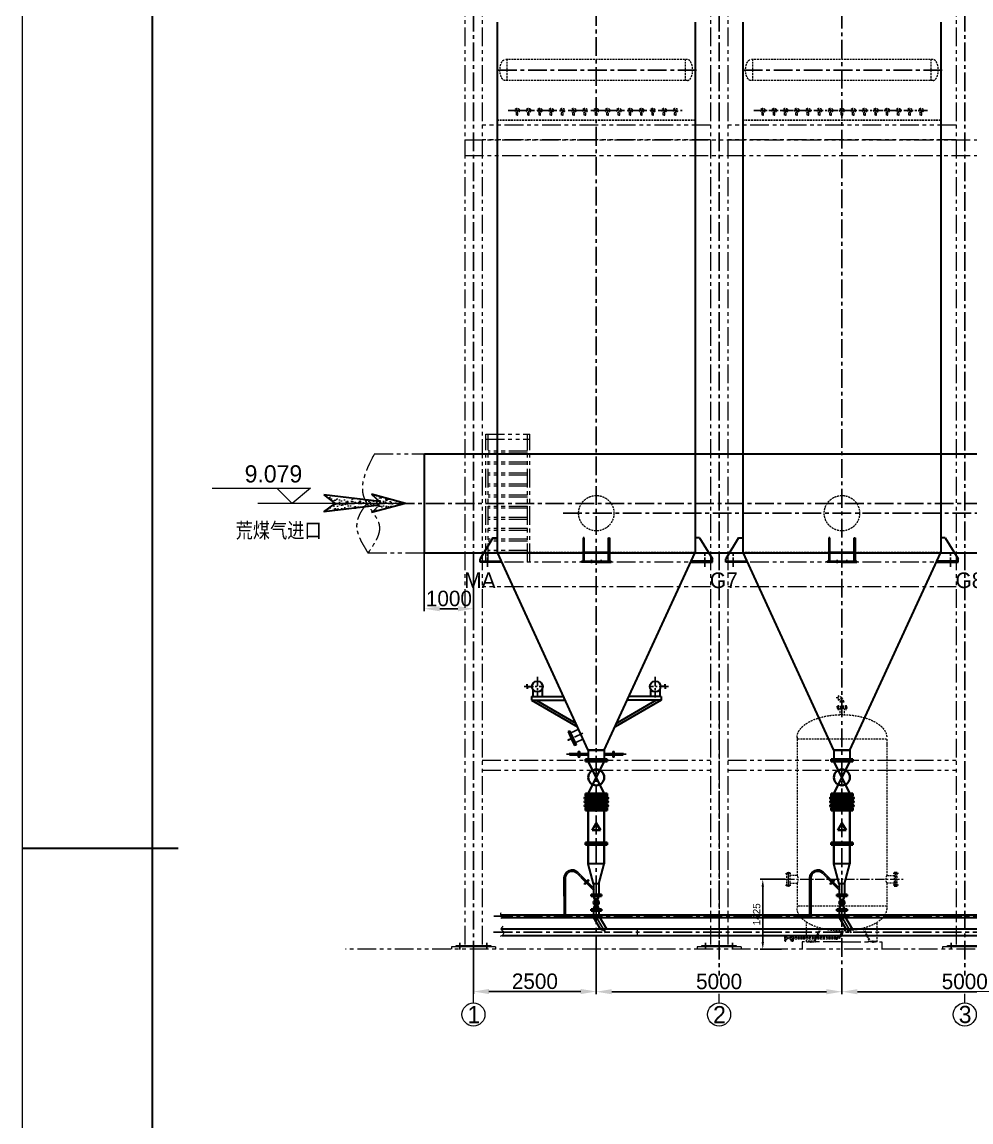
# Model space of a CAD drawing. Header units: millimetres. Extents: x 48549 to 244689, y 99496 to 172785.
# Drawn here: x 120160 to 139476, y 135752 to 158147 of the extents above; entities that cross this region are included whole.
import ezdxf
from ezdxf.enums import TextEntityAlignment as Align

# ---------------------------------------------------------------- set-up
doc = ezdxf.new("R2010")
doc.units = ezdxf.units.MM
doc.header["$LTSCALE"] = 3
for name, pattern in [('CENTERX2', [101.6, 63.5, -12.7, 12.7, -12.7]), ('DASHED', [19.05, 12.7, -6.35]), ('PHANTOMX2', [127, 63.5, -12.7, 12.7, -12.7, 12.7, -12.7])]:
    doc.linetypes.add(name, pattern=pattern)
for name, color, linetype, lineweight in [('CON', 7, 'Continuous', 40), ('Layer3', 6, 'Continuous', 18), ('Layer4', 4, 'DASHED', 5), ('中心线', 1, 'CENTERX2', 18), ('双点划线', 3, 'PHANTOMX2', 20), ('图层1', 7, 'Continuous', 30), ('图层3', 6, 'Continuous', 9), ('图框_内框线', 5, 'Continuous', 30), ('图框_外框线', 7, 'Continuous', 9)]:
    doc.layers.add(name, color=color, linetype=linetype, lineweight=lineweight)
doc.layers.add('Layer1', color=1, linetype='CENTERX2')
doc.styles.add('TH_GBDIM', font='romans.shx', dxfattribs={"width": 0.8, "bigfont": 'gbcbig.shx'})
doc.styles.add('仿宋体', font='ttxt1.shx', dxfattribs={"bigfont": 'hzfs.shx'})
doc.dimstyles.new('ISO-25', dxfattribs={"dimtxt": 150, "dimasz": 150, "dimexe": 50, "dimexo": 0, "dimgap": 50, "dimtad": 1, "dimdec": 1, "dimdsep": 46, "dimtxsty": '仿宋体', "dimcen": 2.5, "dimazin": 0, "dimtfac": 1, "dimtdec": 1, "dimtmove": 0, "dimatfit": 3, "dimfxl": 1, "dimarcsym": 0})
doc.dimstyles.new('TH_GBDIM', dxfattribs={"dimtxt": 3.5, "dimasz": 2.5, "dimexe": 2, "dimexo": 0, "dimgap": 1.5, "dimtad": 1, "dimdec": 1, "dimzin": 0, "dimdsep": 46, "dimtxsty": 'TH_GBDIM', "dimcen": 2.5, "dimclrd": 130, "dimclre": 130, "dimclrt": 3, "dimadec": 0, "dimazin": 0, "dimtfac": 0.714286, "dimtdec": 1, "dimtmove": 0, "dimatfit": 3, "dimfxl": 1, "dimtzin": 0, "dimlwd": -1, "dimlwe": -1, "dimarcsym": 0})

# ---------------------------------------------------------------- blocks, each defined once
blk = doc.blocks.new('*D43')
at = {"layer": 'Defpoints', "color": 0, "ltscale": 3}
for p in [(131849, 138736), (136849, 138736), (136849, 138405)]:
    blk.add_point(p, dxfattribs=at)
at = {"layer": '图层3', "color": 0, "lineweight": -2, "ltscale": 3}
for p, q in [((131849, 138736), (131849, 138355)), ((136849, 138736), (136849, 138355)), ((132164, 138405), (136534, 138405))]:
    blk.add_line(p, q, dxfattribs=at)
at = {"layer": '图层3', "color": 0, "ltscale": 3}
for points in [[(132164, 138457), (132164, 138352), (131849, 138405)], [(136534, 138457), (136534, 138352), (136849, 138405)]]:
    blk.add_solid(points, dxfattribs=at)
at = {"layer": '图层3', "color": 0, "ltscale": 3, "insert": (134349, 138612), "char_height": 315, "attachment_point": 5, "style": '仿宋体'}
blk.add_mtext('5000', dxfattribs=at)
blk = doc.blocks.new('*D44')
at = {"layer": 'Defpoints', "color": 0, "ltscale": 3}
for p in [(136849, 138736), (141849, 138736), (141849, 138405)]:
    blk.add_point(p, dxfattribs=at)
at = {"layer": '图层3', "color": 0, "lineweight": -2, "ltscale": 3}
for p, q in [((136849, 138736), (136849, 138355)), ((141849, 138736), (141849, 138355)), ((137164, 138405), (141534, 138405))]:
    blk.add_line(p, q, dxfattribs=at)
at = {"layer": '图层3', "color": 0, "ltscale": 3}
for points in [[(137164, 138457), (137164, 138352), (136849, 138405)], [(141534, 138457), (141534, 138352), (141849, 138405)]]:
    blk.add_solid(points, dxfattribs=at)
at = {"layer": '图层3', "color": 0, "ltscale": 3, "insert": (139349, 138612), "char_height": 315, "attachment_point": 5, "style": '仿宋体'}
blk.add_mtext('5000', dxfattribs=at)
blk = doc.blocks.new('*D57')
at = {"layer": 'Defpoints', "color": 0, "ltscale": 3}
for p in [(128349, 147337), (129349, 147337), (129349, 146202)]:
    blk.add_point(p, dxfattribs=at)
at = {"layer": '图层3', "color": 0, "lineweight": -2, "ltscale": 3}
for p, q in [((128349, 147337), (128349, 146152)), ((129349, 147337), (129349, 146152)), ((128664, 146202), (129034, 146202))]:
    blk.add_line(p, q, dxfattribs=at)
at = {"layer": '图层3', "color": 0, "ltscale": 3}
for points in [[(128664, 146254), (128664, 146149), (128349, 146202)], [(129034, 146254), (129034, 146149), (129349, 146202)]]:
    blk.add_solid(points, dxfattribs=at)
at = {"layer": '图层3', "color": 0, "ltscale": 3, "insert": (128849, 146409), "char_height": 315, "attachment_point": 5, "style": '仿宋体'}
blk.add_mtext('1000', dxfattribs=at)
blk = doc.blocks.new('*D84')
at = {"layer": 'Defpoints', "color": 0, "ltscale": 3}
for p in [(129349, 139318), (131849, 139268), (129349, 138409)]:
    blk.add_point(p, dxfattribs=at)
at = {"layer": '图层3', "color": 0, "lineweight": -2, "ltscale": 3}
for p, q in [((129349, 139318), (129349, 138359)), ((131849, 139268), (131849, 138359)), ((131534, 138409), (129664, 138409))]:
    blk.add_line(p, q, dxfattribs=at)
at = {"layer": '图层3', "color": 0, "ltscale": 3}
for points in [[(129664, 138461), (129664, 138356), (129349, 138409)], [(131534, 138461), (131534, 138356), (131849, 138409)]]:
    blk.add_solid(points, dxfattribs=at)
at = {"layer": '图层3', "color": 0, "ltscale": 3, "insert": (130599, 138616), "char_height": 315, "attachment_point": 5, "style": '仿宋体'}
blk.add_mtext('2500', dxfattribs=at)
blk = doc.blocks.new('*D89')
at = {"layer": 'Defpoints', "color": 0, "ltscale": 3}
for p in [(135696, 140693), (135238, 139268), (135618, 139268)]:
    blk.add_point(p, dxfattribs=at)
at = {"layer": '图层3', "color": 0, "lineweight": -2, "ltscale": 3}
for p, q in [((135696, 140693), (135188, 140693)), ((135238, 140543), (135238, 139418)), ((135618, 139268), (135188, 139268))]:
    blk.add_line(p, q, dxfattribs=at)
at = {"layer": '图层3', "color": 0, "ltscale": 3}
for points in [[(135213, 140543), (135263, 140543), (135238, 140693)], [(135213, 139418), (135263, 139418), (135238, 139268)]]:
    blk.add_solid(points, dxfattribs=at)
at = {"layer": '图层3', "color": 0, "ltscale": 3, "insert": (135113, 139981), "char_height": 150, "attachment_point": 5, "rotation": 90, "style": '仿宋体'}
blk.add_mtext('1425', dxfattribs=at)
blk = doc.blocks.new('*D236')
at = {"layer": 'Defpoints', "color": 0, "ltscale": 3}
for p in [(132532, 139685), (132532, 139552), (132684, 139552)]:
    blk.add_point(p, dxfattribs=at)
at = {"layer": '图层3', "color": 130, "ltscale": 3}
for p, q in [((132532, 139685), (132686, 139685)), ((132532, 139552), (132686, 139552)), ((132684, 139682), (132684, 139554))]:
    blk.add_line(p, q, dxfattribs=at)
for points in [[(132684, 139682), (132685, 139682), (132684, 139685)], [(132684, 139554), (132685, 139554), (132684, 139552)]]:
    blk.add_solid(points, dxfattribs=at)
at = {"layer": '图层3', "color": 3, "ltscale": 3, "insert": (132681, 139618), "char_height": 3.5, "attachment_point": 5, "rotation": 90, "style": 'TH_GBDIM'}
blk.add_mtext('133.0', dxfattribs=at)

msp = doc.modelspace()

# ---------------------------------------------------------------- hatches: boundary and pattern name
at = {"layer": '图层3', "ltscale": 3}
h = msp.add_hatch(dxfattribs=at)
h.set_pattern_fill('AR-CONC', color=256, style=0)
h.set_pattern_definition([(130, (252873.5, -8114.12), (-182.18467, -15.93909), [19.05, -209.55]), (185, (252873.5, -8114.12), (35.24283, 191.05664), [15.24, -167.64]), (79.549, (252858.32, -8115.45), (-146.9425, 175.11669), [16.19, -178.09]), (133.8158, (252873.5, -8063.32), (-271.07904, -42.04233), [28.575, -314.325]), (83.3644, (252850.9, -8066.83), (-237.40423, 247.42556), [24.285, -267.135]), (188.816, (252873.5, -8063.32), (-237.4046, 247.4251), [22.86, -251.46]), (159, (252848.1, -8076.02), (-151.61488, -102.26552), [19.05, -209.55]), (214, (252848.1, -8076.02), (-61.80203, 184.18797), [15.24, -167.64]), (108.5486, (252835.46, -8084.55), (-213.41649, 81.92286), [16.19, -178.09]), (142.5, (252873.5, -8114.123), (-3.088603, 84.555039), [0, -165.608, 0, -170.18, 0, -168.275]), (172.5, (252873.5, -8114.12), (-66.819663, 100.180575), [0, -97.028, 0, -161.798, 0, -64.135]), (212.5, (252930.14, -8114.123), (-135.590595, -5.728744), [0, -63.5, 0, -198.12, 0, -262.89]), (222.5, (252955.54, -8114.12), (-148.12918, 25.42649), [0, -82.55, 0, -131.572, 0, -186.69])])
h.paths.add_polyline_path([(127965.242, 148347.139), (127276.71, 148531.631), (127439.877, 148386.665), (126306.18, 148521.004), (126534.725, 148347.139), (126306.18, 148173.274), (127439.877, 148307.612), (127276.71, 148162.647)])

# ---------------------------------------------------------------- linework, layer by layer
for p, q in [((131274.575, 143700.342), (131292.719, 143708.757)), ((131274.575, 143700.342), (131340.846, 143557.463)), ((131338.322, 143562.906), (131276.634, 143534.294)), ((131343.371, 143552.02), (131281.684, 143523.408)), ((131292.719, 143708.757), (131312.677, 143718.014)), ((131292.719, 143708.757), (131358.99, 143565.878)), ((131292.719, 143708.757), (131358.99, 143565.878)), ((131312.677, 143718.014), (131378.947, 143575.135)), ((131490.541, 143747.6), (131332.873, 143674.47)), ((131407.117, 143414.584), (131340.846, 143557.463)), ((131425.261, 143422.999), (131358.99, 143565.878)), ((131425.261, 143422.999), (131358.99, 143565.878)), ((131445.218, 143432.256), (131378.947, 143575.135)), ((131407.117, 143414.584), (131425.261, 143422.999)), ((131581.958, 143548.591), (131425.022, 143475.8)), ((131425.261, 143422.999), (131445.218, 143432.256)), ((131298.276, 143254.181), (131483.327, 143254.181)), ((131305.039, 143222.181), (131483.327, 143222.181)), ((131495.327, 143295.681), (131483.327, 143295.681)), ((131483.327, 143295.681), (131483.327, 143238.181)), ((131483.327, 143180.681), (131483.327, 143238.181)), ((131495.327, 143180.681), (131483.327, 143180.681)), ((131495.327, 143238.181), (131495.327, 143295.681)), ((131497.327, 143270.681), (131495.327, 143270.681)), ((131495.327, 143238.181), (131495.327, 143180.681)), ((131497.327, 143205.681), (131495.327, 143205.681)), ((131499.327, 143270.681), (131497.327, 143270.681)), ((131497.327, 143270.681), (131497.327, 143205.681)), ((131497.327, 143205.681), (131499.327, 143205.681)), ((131499.327, 143238.181), (131499.327, 143270.681)), ((131499.327, 143270.681), (131501.327, 143270.681)), ((131499.327, 143238.181), (131499.327, 143205.681)), ((131499.327, 143205.681), (131501.327, 143205.681)), ((131501.327, 143295.681), (131513.327, 143295.681)), ((131501.327, 143238.181), (131501.327, 143295.681)), ((131501.327, 143238.181), (131501.327, 143180.681)), ((131501.327, 143180.681), (131513.327, 143180.681)), ((131513.327, 143295.681), (131513.327, 143238.181)), ((131686.863, 143254.181), (131513.327, 143254.181)), ((131513.327, 143180.681), (131513.327, 143238.181)), ((131686.863, 143222.181), (131513.327, 143222.181)), ((132011.863, 143254.181), (132185.382, 143254.181)), ((132011.863, 143222.181), (132185.382, 143222.181)), ((132197.382, 143295.81), (132185.382, 143295.81)), ((132185.382, 143295.81), (132185.382, 143238.31)), ((132185.382, 143180.81), (132185.382, 143238.31)), ((132197.382, 143180.81), (132185.382, 143180.81)), ((132197.382, 143238.31), (132197.382, 143295.81)), ((132199.382, 143270.81), (132197.382, 143270.81)), ((132197.382, 143238.31), (132197.382, 143180.81)), ((132199.382, 143205.81), (132197.382, 143205.81)), ((132199.382, 143238.31), (132199.382, 143270.81)), ((132199.382, 143270.81), (132201.382, 143270.81)), ((132199.382, 143238.31), (132199.382, 143205.81)), ((132201.382, 143205.81), (132199.382, 143205.81)), ((132201.382, 143270.81), (132201.382, 143205.81)), ((132201.382, 143270.81), (132203.382, 143270.81)), ((132201.382, 143205.81), (132203.382, 143205.81)), ((132203.382, 143295.81), (132215.382, 143295.81)), ((132203.382, 143238.31), (132203.382, 143295.81)), ((132203.382, 143238.31), (132203.382, 143180.81)), ((132203.382, 143180.81), (132215.382, 143180.81)), ((132215.382, 143295.81), (132215.382, 143238.31)), ((132400.432, 143254.31), (132215.382, 143254.31)), ((132215.382, 143180.81), (132215.382, 143238.31)), ((132393.67, 143222.31), (132215.382, 143222.31)), ((131191.892, 139971.163), (131191.822, 140720.256)), ((131223.864, 139971.163), (131223.831, 140720.257)), ((131452.579, 140815.019), (131632.717, 140634.898)), ((131475.197, 140837.656), (131655.343, 140657.527)), ((131603.373, 140605.552), (131644.03, 140646.213)), ((131684.686, 140686.873), (131644.03, 140646.213)), ((131652.515, 140637.728), (131693.172, 140678.388)), ((131653.93, 140636.314), (131676.91, 140659.296)), ((131653.93, 140636.314), (131676.91, 140659.296)), ((131655.344, 140634.899), (131696.001, 140675.56)), ((131704.486, 140667.075), (131663.83, 140626.414)), ((131676.91, 140659.296), (131675.495, 140660.71)), ((131676.91, 140659.296), (131678.324, 140657.881)), ((131693.172, 140678.388), (131684.686, 140686.873)), ((131696.001, 140675.56), (131704.486, 140667.075)), ((136191.763, 139971.154), (136191.694, 140720.246)), ((136223.735, 139971.154), (136223.702, 140720.247)), ((136452.45, 140815.01), (136632.588, 140634.889)), ((136475.068, 140837.646), (136655.214, 140657.517)), ((136603.244, 140605.542), (136643.901, 140646.203)), ((136684.558, 140686.863), (136643.901, 140646.203)), ((136652.387, 140637.718), (136693.043, 140678.378)), ((136653.801, 140636.304), (136676.781, 140659.286)), ((136653.801, 140636.304), (136676.781, 140659.286)), ((136655.215, 140634.89), (136695.872, 140675.55)), ((136704.358, 140667.065), (136663.701, 140626.405)), ((136676.781, 140659.286), (136675.367, 140660.7)), ((136676.781, 140659.286), (136678.195, 140657.872)), ((136693.043, 140678.378), (136684.558, 140686.863)), ((136695.872, 140675.55), (136704.358, 140667.065)), ((131611.859, 140597.067), (131603.373, 140605.552)), ((131652.515, 140637.728), (131611.859, 140597.067)), ((131655.344, 140634.899), (131614.687, 140594.239)), ((131614.687, 140594.239), (131623.173, 140585.754)), ((131623.173, 140585.754), (131663.83, 140626.414)), ((131630.95, 140613.331), (131629.535, 140614.746)), ((131653.93, 140636.314), (131630.95, 140613.331)), ((131653.93, 140636.314), (131630.95, 140613.331)), ((131630.95, 140613.331), (131632.364, 140611.917)), ((131795.356, 140472.274), (131652.516, 140615.1)), ((131795.354, 140517.529), (131675.143, 140637.729)), ((136611.73, 140597.057), (136603.244, 140605.542)), ((136652.387, 140637.718), (136611.73, 140597.057)), ((136655.215, 140634.89), (136614.558, 140594.229)), ((136614.558, 140594.229), (136623.044, 140585.744)), ((136623.044, 140585.744), (136663.701, 140626.405)), ((136630.821, 140613.322), (136629.407, 140614.736)), ((136653.801, 140636.304), (136630.821, 140613.322)), ((136653.801, 140636.304), (136630.821, 140613.322)), ((136630.821, 140613.322), (136632.235, 140611.908)), ((136795.356, 140472.255), (136652.516, 140615.081)), ((136795.354, 140517.51), (136675.143, 140637.709)), ((136129.363, 139663.144), (136139.363, 139663.144))]:
    msp.add_line(p, q)
for centre, radius, start, end in [((131279.159, 143528.851), 6, 114.8830817, 294.8830817), ((131357.822, 140720.271), 166, 45.0026719, 180.0053438), ((136357.694, 140720.261), 166, 45.0026719, 180.0053438), ((131357.831, 140720.263), 134, 45.0026719, 180.0025358), ((136357.702, 140720.253), 134, 45.0026719, 180.0025358)]:
    msp.add_arc(centre, radius, start, end)
at = {"layer": 'CON'}
for p, q in [((131629.363, 143142.139), (132069.363, 143142.139)), ((131629.363, 143094.139), (131629.363, 143142.139)), ((131629.363, 143118.139), (132069.363, 143118.139)), ((132069.363, 143094.139), (132069.363, 143142.139)), ((136629.363, 143142.139), (137069.363, 143142.139)), ((136629.363, 143094.139), (136629.363, 143142.139)), ((136629.363, 143118.139), (137069.363, 143118.139)), ((137069.363, 143094.139), (137069.363, 143142.139)), ((131629.363, 143094.139), (132069.363, 143094.139)), ((131686.863, 142442.139), (132011.863, 143094.139)), ((132011.863, 142442.139), (131686.863, 143094.139)), ((136629.363, 143094.139), (137069.363, 143094.139)), ((136686.863, 142442.139), (137011.863, 143094.139)), ((137011.863, 142442.139), (136686.863, 143094.139)), ((131629.363, 142442.139), (132069.363, 142442.139)), ((131629.363, 142442.139), (131629.363, 142394.139)), ((132069.363, 142442.139), (132069.363, 142394.139)), ((136629.363, 142442.139), (137069.363, 142442.139)), ((136629.363, 142442.139), (136629.363, 142394.139)), ((137069.363, 142442.139), (137069.363, 142394.139)), ((132071.863, 142368.139), (131626.863, 142368.139)), ((132071.863, 142328.139), (131626.863, 142328.139)), ((132071.863, 142288.139), (131626.863, 142288.139)), ((132071.863, 142248.139), (131626.863, 142248.139)), ((132071.863, 142208.139), (131626.863, 142208.139)), ((131629.363, 142418.139), (132069.363, 142418.139)), ((131629.363, 142394.139), (132069.363, 142394.139)), ((131686.863, 142368.139), (131686.863, 142394.139)), ((132011.863, 142368.139), (132011.863, 142394.139)), ((137071.863, 142368.139), (136626.863, 142368.139)), ((137071.863, 142328.139), (136626.863, 142328.139)), ((137071.863, 142288.139), (136626.863, 142288.139)), ((137071.863, 142248.139), (136626.863, 142248.139)), ((137071.863, 142208.139), (136626.863, 142208.139)), ((136629.363, 142418.139), (137069.363, 142418.139)), ((136629.363, 142394.139), (137069.363, 142394.139)), ((136686.863, 142368.139), (136686.863, 142394.139)), ((137011.863, 142368.139), (137011.863, 142394.139)), ((132071.863, 142168.139), (131626.863, 142168.139)), ((131629.363, 142142.139), (132069.363, 142142.139)), ((131629.363, 142142.139), (131629.363, 142094.139)), ((131629.363, 142118.139), (132069.363, 142118.139)), ((131629.363, 142094.139), (132069.363, 142094.139)), ((131686.863, 142142.139), (131686.863, 142168.139)), ((131686.863, 142094.139), (131686.863, 141442.139)), ((132011.863, 142142.139), (132011.863, 142168.139)), ((132011.863, 142094.139), (132011.863, 141442.139)), ((132069.363, 142142.139), (132069.363, 142094.139)), ((137071.863, 142168.139), (136626.863, 142168.139)), ((136629.363, 142142.139), (137069.363, 142142.139)), ((136629.363, 142142.139), (136629.363, 142094.139)), ((136629.363, 142118.139), (137069.363, 142118.139)), ((136629.363, 142094.139), (137069.363, 142094.139)), ((136686.863, 142142.139), (136686.863, 142168.139)), ((136686.863, 142094.139), (136686.863, 141442.139)), ((137011.863, 142142.139), (137011.863, 142168.139)), ((137011.863, 142094.139), (137011.863, 141442.139)), ((137069.363, 142142.139), (137069.363, 142094.139)), ((131849.363, 141838.139), (131764.363, 141690.915)), ((131849.363, 141838.139), (131934.363, 141690.915)), ((136849.363, 141838.139), (136764.363, 141690.915)), ((136849.363, 141838.139), (136934.363, 141690.915)), ((131764.363, 141690.915), (131934.363, 141690.915)), ((136764.363, 141690.915), (136934.363, 141690.915)), ((131629.363, 141442.139), (132069.363, 141442.139)), ((131629.363, 141442.139), (131629.363, 141394.139)), ((131629.363, 141418.139), (132069.363, 141418.139)), ((131629.363, 141394.139), (132069.363, 141394.139)), ((131686.923, 141394.131), (131686.941, 141008.513)), ((132011.923, 141394.147), (132011.941, 141008.529)), ((132069.363, 141442.139), (132069.363, 141394.139)), ((136629.363, 141442.139), (137069.363, 141442.139)), ((136629.363, 141442.139), (136629.363, 141394.139)), ((136629.363, 141418.139), (137069.363, 141418.139)), ((136629.363, 141394.139), (137069.363, 141394.139)), ((136686.923, 141394.131), (136686.941, 141008.513)), ((137011.923, 141394.147), (137011.941, 141008.529)), ((137069.363, 141442.139), (137069.363, 141394.139)), ((131744.433, 140386.143), (131744.432, 140350.136)), ((131744.432, 140368.134), (131954.44, 140368.144)), ((131744.432, 140350.136), (131954.441, 140350.144)), ((131744.433, 140386.134), (131954.439, 140386.144)), ((131795.47, 140350.138), (131903.456, 140086.141)), ((131795.482, 140086.136), (131903.444, 140350.141)), ((131954.439, 140386.144), (131954.441, 140350.144)), ((136744.433, 140386.124), (136744.432, 140350.117)), ((136744.432, 140368.114), (136954.44, 140368.124)), ((136744.432, 140350.117), (136954.441, 140350.124)), ((136744.433, 140386.114), (136954.439, 140386.124)), ((136795.47, 140350.118), (136903.456, 140086.122)), ((136795.482, 140086.117), (136903.444, 140350.122)), ((136954.439, 140386.124), (136954.441, 140350.124)), ((131744.447, 140086.143), (131744.446, 140050.136)), ((131744.446, 140068.134), (131954.454, 140068.144)), ((131744.446, 140050.136), (131954.455, 140050.144)), ((131744.447, 140086.134), (131954.453, 140086.144)), ((131954.453, 140086.144), (131954.455, 140050.144)), ((136744.447, 140086.143), (136744.446, 140050.136)), ((136744.446, 140068.134), (136954.454, 140068.144)), ((136744.446, 140050.136), (136954.455, 140050.144)), ((136744.447, 140086.134), (136954.453, 140086.144)), ((136954.453, 140086.144), (136954.455, 140050.144)), ((131795.49, 139917.57), (131903.463, 139946.555)), ((136795.49, 139917.57), (136903.463, 139946.555))]:
    msp.add_line(p, q, dxfattribs=at)
for centre, radius in [((131849.363, 142768.139), 162.5), ((136849.363, 142768.139), 162.5), ((131849.437, 140218.205), 53.96), ((136849.437, 140218.185), 53.96)]:
    msp.add_circle(centre, radius, dxfattribs=at)
for centre, radius, start, end in [((131626.863, 142348.139), 20, 90, 270), ((131626.863, 142268.139), 20, 90, 270), ((131626.863, 142188.139), 20, 90, 270), ((131686.863, 142308.139), 20, 270, 90), ((131686.863, 142228.139), 20, 270, 90), ((132011.863, 142308.139), 20, 90, 270), ((132011.863, 142228.139), 20, 90, 270), ((132071.863, 142348.139), 20, 270, 90), ((132071.863, 142268.139), 20, 270, 90), ((132071.863, 142188.139), 20, 270, 90), ((136626.863, 142348.139), 20, 90, 270), ((136626.863, 142268.139), 20, 90, 270), ((136626.863, 142188.139), 20, 90, 270), ((136686.863, 142308.139), 20, 270, 90), ((136686.863, 142228.139), 20, 270, 90), ((137011.863, 142308.139), 20, 90, 270), ((137011.863, 142228.139), 20, 90, 270), ((137071.863, 142348.139), 20, 270, 90), ((137071.863, 142268.139), 20, 270, 90), ((137071.863, 142188.139), 20, 270, 90), ((131992.327, 139782.949), 116.417, 237.6148299, 302.3851701), ((136992.327, 139782.949), 116.417, 237.6148299, 302.3851701)]:
    msp.add_arc(centre, radius, start, end, dxfattribs=at)
at = {"layer": 'Layer1', "ltscale": 2}
for p, q in [((129349.365, 165653.166), (129349.363, 138736.5)), ((134349.365, 165653.166), (134349.363, 138736.5)), ((139349.365, 165653.166), (139349.363, 138736.499)), ((131849.365, 163934.906), (131849.363, 138736.5)), ((136849.365, 163879.767), (136849.363, 138736.5)), ((129851.08, 157169.061), (133947.286, 157169.061)), ((134851.078, 157169.061), (138947.285, 157169.061)), ((130058.535, 156347.238), (133594.089, 156347.238)), ((126547.752, 148347.139), (153249.354, 148347.139)), ((131171.555, 148147.139), (153861.363, 148147.139)), ((129766.101, 139942.663), (154524.363, 139942.663)), ((131849.31, 139932.351), (132049.31, 139585.941)), ((136849.31, 139932.351), (137049.31, 139585.941)), ((154524.363, 139618.139), (129723.527, 139618.139))]:
    msp.add_line(p, q, dxfattribs=at)
at = {"layer": 'Layer1'}
for p, q in [((135058.535, 156347.238), (138594.089, 156347.238)), ((129637.363, 147051.684), (129637.363, 147311.074)), ((131749.363, 147199.006), (131749.363, 147126.26)), ((131949.363, 147199.006), (131949.363, 147126.26)), ((134061.363, 147051.684), (134061.363, 147311.074)), ((134637.363, 147051.684), (134637.363, 147311.074)), ((136749.363, 147199.006), (136749.363, 147126.259)), ((136949.363, 147199.006), (136949.363, 147126.259)), ((139061.363, 147051.684), (139061.363, 147311.074)), ((130649.391, 144813.291), (130649.391, 144391.998)), ((133049.336, 144813.291), (133049.336, 144391.998)), ((130378.806, 144618.105), (130781.419, 144618.105)), ((133319.92, 144618.105), (132917.308, 144618.105)), ((131576.664, 143666.841), (131273.716, 143526.326)), ((131274.739, 143681.127), (131329.662, 143706.602)), ((131282.579, 143521.478), (131275.536, 143536.661)), ((131390.74, 143426.279), (131445.663, 143451.753)), ((131240.54, 143238.181), (131698.083, 143238.181)), ((131475.074, 143280.681), (131523.109, 143280.681)), ((131475.074, 143195.681), (131523.109, 143195.681)), ((131651.863, 143077.269), (131651.863, 143154.657)), ((132458.186, 143238.181), (132000.643, 143238.181)), ((132046.863, 143076.789), (132046.863, 143154.657)), ((132223.635, 143280.81), (132175.6, 143280.81)), ((132223.635, 143195.81), (132175.6, 143195.81)), ((136651.863, 143077.269), (136651.863, 143154.657)), ((137046.863, 143076.789), (137046.863, 143154.657)), ((131207.831, 140720.254), (131207.87, 139971.163)), ((131674.893, 140615.352), (131463.892, 140826.333)), ((131632.966, 140657.275), (131815.385, 140474.874)), ((136207.702, 140720.245), (136207.742, 139971.154)), ((136674.765, 140615.342), (136463.763, 140826.323)), ((136632.966, 140657.256), (136815.385, 140474.854))]:
    msp.add_line(p, q, dxfattribs=at)
at = {"layer": 'Layer1', "ltscale": 10}
for p, q in [((129074.363, 139261.433), (129074.363, 139398.438)), ((129624.363, 139261.432), (129624.363, 139398.438)), ((134074.363, 139261.433), (134074.363, 139398.438)), ((134624.363, 139261.432), (134624.363, 139398.438)), ((139074.363, 139261.433), (139074.363, 139398.438))]:
    msp.add_line(p, q, dxfattribs=at)
at = {"layer": 'Layer1'}
for centre in [(131357.831, 140720.262), (136357.702, 140720.253)]:
    msp.add_arc(centre, 150, 45.0026719, 180.0030076, dxfattribs=at)
at = {"layer": 'Layer3'}
for p, q in [((124029.309, 148653.609), (126032.304, 148653.609)), ((125661.481, 148347.139), (125345.128, 148653.609)), ((126032.304, 148653.609), (125661.481, 148347.139)), ((127772.248, 148347.139), (124961.595, 148347.139))]:
    msp.add_line(p, q, dxfattribs=at)
for points in [[(131298.276, 143254.181), (131314.276, 143238.181), (131305.039, 143222.181)], [(132400.432, 143254.31), (132384.432, 143238.31), (132393.67, 143222.31)]]:
    msp.add_spline(points, degree=3, dxfattribs=at)
at = {"layer": 'Layer4'}
for p, q in [((133704.09, 157381.835), (129994.462, 157381.835)), ((130034.139, 156956.287), (130034.139, 157381.835)), ((133664.59, 156956.287), (133664.59, 157381.835)), ((138704.088, 157381.835), (134994.461, 157381.835)), ((135034.137, 156956.287), (135034.137, 157381.835)), ((138664.588, 156956.287), (138664.588, 157381.835)), ((133705.534, 156956.306), (129994.639, 156956.287)), ((138705.533, 156956.306), (134994.637, 156956.287)), ((133865.363, 156147.139), (129837.363, 156147.139)), ((133865.363, 156139.139), (129837.363, 156139.139)), ((130223.365, 156252.113), (130223.365, 156302.113)), ((130239.365, 156252.113), (130223.365, 156252.113)), ((130239.365, 156252.113), (130255.365, 156252.113)), ((130255.365, 156252.113), (130255.365, 156302.113)), ((130453.365, 156252.113), (130453.365, 156302.113)), ((130469.365, 156252.113), (130453.365, 156252.113)), ((130469.365, 156252.113), (130485.365, 156252.113)), ((130485.365, 156252.113), (130485.365, 156302.113)), ((130683.365, 156252.113), (130683.365, 156302.113)), ((130699.365, 156252.113), (130683.365, 156252.113)), ((130699.365, 156252.113), (130715.365, 156252.113)), ((130715.365, 156252.113), (130715.365, 156302.113)), ((130913.365, 156252.113), (130913.365, 156302.113)), ((130929.365, 156252.113), (130913.365, 156252.113)), ((130929.365, 156252.113), (130945.365, 156252.113)), ((130945.365, 156252.113), (130945.365, 156302.113)), ((131143.365, 156252.113), (131143.365, 156302.113)), ((131159.365, 156252.113), (131143.365, 156252.113)), ((131159.365, 156252.113), (131175.365, 156252.113)), ((131175.365, 156252.113), (131175.365, 156302.113)), ((131373.365, 156252.113), (131373.365, 156302.113)), ((131389.365, 156252.113), (131373.365, 156252.113)), ((131389.365, 156252.113), (131405.365, 156252.113)), ((131405.365, 156252.113), (131405.365, 156302.113)), ((131603.365, 156252.113), (131603.365, 156302.113)), ((131619.365, 156252.113), (131603.365, 156252.113)), ((131619.365, 156252.113), (131635.365, 156252.113)), ((131635.365, 156252.113), (131635.365, 156302.113)), ((131833.365, 156252.113), (131833.365, 156302.113)), ((131849.365, 156252.113), (131833.365, 156252.113)), ((131849.365, 156252.113), (131865.365, 156252.113)), ((131865.365, 156252.113), (131865.365, 156302.113)), ((132063.365, 156252.113), (132063.365, 156302.113)), ((132079.365, 156252.113), (132063.365, 156252.113)), ((132079.365, 156252.113), (132095.365, 156252.113)), ((132095.365, 156252.113), (132095.365, 156302.113)), ((132293.365, 156252.113), (132293.365, 156302.113)), ((132309.365, 156252.113), (132293.365, 156252.113)), ((132309.365, 156252.113), (132325.365, 156252.113)), ((132325.365, 156252.113), (132325.365, 156302.113)), ((132523.365, 156252.113), (132523.365, 156302.113)), ((132539.365, 156252.113), (132523.365, 156252.113)), ((132539.365, 156252.113), (132555.365, 156252.113)), ((132555.365, 156252.113), (132555.365, 156302.113)), ((132753.365, 156252.113), (132753.365, 156302.113)), ((132769.365, 156252.113), (132753.365, 156252.113)), ((132769.365, 156252.113), (132785.365, 156252.113)), ((132785.365, 156252.113), (132785.365, 156302.113)), ((132983.365, 156252.113), (132983.365, 156302.113)), ((132999.365, 156252.113), (132983.365, 156252.113)), ((132999.365, 156252.113), (133015.365, 156252.113)), ((133015.365, 156252.113), (133015.365, 156302.113)), ((133213.365, 156252.113), (133213.365, 156302.113)), ((133229.365, 156252.113), (133213.365, 156252.113)), ((133229.365, 156252.113), (133245.365, 156252.113)), ((133245.365, 156252.113), (133245.365, 156302.113)), ((133443.365, 156252.113), (133443.365, 156302.113)), ((133459.365, 156252.113), (133443.365, 156252.113)), ((133459.365, 156252.113), (133475.365, 156252.113)), ((133475.365, 156252.113), (133475.365, 156302.113)), ((138865.363, 156147.139), (134837.363, 156147.139)), ((138865.363, 156139.139), (134837.363, 156139.139)), ((135223.365, 156252.113), (135223.365, 156302.113)), ((135239.365, 156252.113), (135223.365, 156252.113)), ((135239.365, 156252.113), (135255.365, 156252.113)), ((135255.365, 156252.113), (135255.365, 156302.113)), ((135453.365, 156252.113), (135453.365, 156302.113)), ((135469.365, 156252.113), (135453.365, 156252.113)), ((135469.365, 156252.113), (135485.365, 156252.113)), ((135485.365, 156252.113), (135485.365, 156302.113)), ((135683.365, 156252.113), (135683.365, 156302.113)), ((135699.365, 156252.113), (135683.365, 156252.113)), ((135699.365, 156252.113), (135715.365, 156252.113)), ((135715.365, 156252.113), (135715.365, 156302.113)), ((135913.365, 156252.113), (135913.365, 156302.113)), ((135929.365, 156252.113), (135913.365, 156252.113)), ((135929.365, 156252.113), (135945.365, 156252.113)), ((135945.365, 156252.113), (135945.365, 156302.113)), ((136143.365, 156252.113), (136143.365, 156302.113)), ((136159.365, 156252.113), (136143.365, 156252.113)), ((136159.365, 156252.113), (136175.365, 156252.113)), ((136175.365, 156252.113), (136175.365, 156302.113)), ((136373.365, 156252.113), (136373.365, 156302.113)), ((136389.365, 156252.113), (136373.365, 156252.113)), ((136389.365, 156252.113), (136405.365, 156252.113)), ((136405.365, 156252.113), (136405.365, 156302.113)), ((136603.365, 156252.113), (136603.365, 156302.113)), ((136619.365, 156252.113), (136603.365, 156252.113)), ((136619.365, 156252.113), (136635.365, 156252.113)), ((136635.365, 156252.113), (136635.365, 156302.113)), ((136833.365, 156252.113), (136833.365, 156302.113)), ((136849.365, 156252.113), (136833.365, 156252.113)), ((136849.365, 156252.113), (136865.365, 156252.113)), ((136865.365, 156252.113), (136865.365, 156302.113)), ((137063.365, 156252.113), (137063.365, 156302.113)), ((137079.365, 156252.113), (137063.365, 156252.113)), ((137079.365, 156252.113), (137095.365, 156252.113)), ((137095.365, 156252.113), (137095.365, 156302.113)), ((137293.365, 156252.113), (137293.365, 156302.113)), ((137309.365, 156252.113), (137293.365, 156252.113)), ((137309.365, 156252.113), (137325.365, 156252.113)), ((137325.365, 156252.113), (137325.365, 156302.113)), ((137523.365, 156252.113), (137523.365, 156302.113)), ((137539.365, 156252.113), (137523.365, 156252.113)), ((137539.365, 156252.113), (137555.365, 156252.113)), ((137555.365, 156252.113), (137555.365, 156302.113)), ((137753.365, 156252.113), (137753.365, 156302.113)), ((137769.365, 156252.113), (137753.365, 156252.113)), ((137769.365, 156252.113), (137785.365, 156252.113)), ((137785.365, 156252.113), (137785.365, 156302.113)), ((137983.365, 156252.113), (137983.365, 156302.113)), ((137999.365, 156252.113), (137983.365, 156252.113)), ((137999.365, 156252.113), (138015.365, 156252.113)), ((138015.365, 156252.113), (138015.365, 156302.113)), ((138213.365, 156252.113), (138213.365, 156302.113)), ((138229.365, 156252.113), (138213.365, 156252.113)), ((138229.365, 156252.113), (138245.365, 156252.113)), ((138245.365, 156252.113), (138245.365, 156302.113)), ((138443.365, 156252.113), (138443.365, 156302.113)), ((138459.365, 156252.113), (138443.365, 156252.113)), ((138459.365, 156252.113), (138475.365, 156252.113)), ((138475.365, 156252.113), (138475.365, 156302.113)), ((133861.363, 147347.139), (129837.363, 147347.139)), ((138861.363, 147347.139), (134837.363, 147347.139)), ((138861.363, 147347.139), (134837.363, 147347.139)), ((136771.868, 144386.026), (136724.112, 144386.026)), ((136771.868, 144430.767), (136771.868, 144341.284)), ((136849.363, 144386.026), (136771.868, 144430.767)), ((136771.868, 144341.284), (136849.363, 144386.026)), ((136849.363, 144386.026), (136804.622, 144308.531)), ((136804.622, 144308.531), (136894.105, 144308.531)), ((136894.105, 144308.531), (136849.363, 144386.026)), ((136849.363, 144219.98), (136849.363, 144308.531)), ((136751.863, 144198.98), (136751.863, 144219.98)), ((136751.863, 144219.98), (136849.363, 144219.98)), ((136849.363, 144198.98), (136751.863, 144198.98)), ((136751.863, 144192.98), (136751.863, 144171.98)), ((136849.363, 144192.98), (136751.863, 144192.98)), ((136751.863, 144171.98), (136849.363, 144171.98)), ((136781.863, 144195.98), (136781.863, 144198.98)), ((136781.863, 144195.98), (136781.863, 144192.98)), ((136849.363, 144195.98), (136781.863, 144195.98)), ((136849.363, 144195.98), (136781.863, 144195.98)), ((136849.363, 144195.98), (136781.863, 144195.98)), ((136849.363, 144195.98), (136781.863, 144195.98)), ((136804.863, 144171.98), (136804.863, 144044.896)), ((136946.863, 144219.98), (136849.363, 144219.98)), ((136849.363, 144198.98), (136946.863, 144198.98)), ((136849.363, 144195.98), (136916.863, 144195.98)), ((136849.363, 144195.98), (136916.863, 144195.98)), ((136849.363, 144195.98), (136916.863, 144195.98)), ((136849.363, 144195.98), (136916.863, 144195.98)), ((136849.363, 144192.98), (136946.863, 144192.98)), ((136946.863, 144171.98), (136849.363, 144171.98)), ((136893.863, 144171.98), (136893.863, 144044.896)), ((136916.863, 144195.98), (136916.863, 144198.98)), ((136916.863, 144195.98), (136916.863, 144192.98)), ((136946.863, 144198.98), (136946.863, 144219.98)), ((136946.863, 144192.98), (136946.863, 144171.98)), ((135937.363, 143588.076), (135937.363, 143543.039)), ((137757.938, 143543.039), (135937.363, 143543.039)), ((135937.363, 143543.039), (135937.363, 143352.298)), ((135937.363, 143543.039), (135937.363, 140772.684)), ((137761.363, 143543.039), (137761.363, 140770.802)), ((137761.363, 143438.276), (137761.363, 143393.239)), ((135728.481, 140553.184), (135728.481, 140833.184)), ((135728.481, 140833.184), (135756.481, 140833.184)), ((135758.481, 140833.184), (135756.481, 140833.184)), ((135756.481, 140833.184), (135756.481, 140553.184)), ((135758.481, 140553.184), (135758.481, 140833.184)), ((135758.481, 140833.184), (135786.481, 140833.184)), ((135786.481, 140833.184), (135786.481, 140553.184)), ((135938.481, 140772.684), (135786.481, 140772.684)), ((137762.481, 140772.684), (137914.481, 140772.684)), ((137914.481, 140833.184), (137914.481, 140553.184)), ((137942.481, 140833.184), (137914.481, 140833.184)), ((137942.481, 140553.184), (137942.481, 140833.184)), ((137942.481, 140833.184), (137944.481, 140833.184)), ((137944.481, 140833.184), (137944.481, 140553.184)), ((137972.481, 140833.184), (137944.481, 140833.184)), ((137972.481, 140553.184), (137972.481, 140833.184)), ((135756.481, 140553.184), (135728.481, 140553.184)), ((135756.481, 140553.184), (135758.481, 140553.184)), ((135786.481, 140553.184), (135758.481, 140553.184)), ((135786.481, 140613.684), (135938.481, 140613.684)), ((135937.363, 140613.684), (135937.363, 140102.709)), ((137761.363, 140615.566), (137761.363, 140120.963)), ((137914.481, 140613.684), (137762.481, 140613.684)), ((137914.481, 140553.184), (137942.481, 140553.184)), ((137944.481, 140553.184), (137942.481, 140553.184)), ((137944.481, 140553.184), (137972.481, 140553.184)), ((137761.363, 140143.18), (135937.363, 140143.18)), ((136129.363, 139509.18), (136129.363, 139812.944)), ((137569.363, 139417.939), (137569.363, 139812.944)), ((135688.316, 139533.18), (135690.094, 139533.18)), ((135688.316, 139493.18), (135688.316, 139533.18)), ((135688.316, 139493.18), (135688.316, 139533.18)), ((135690.094, 139550.958), (135708.538, 139550.958)), ((135690.094, 139493.18), (135690.094, 139550.958)), ((135708.538, 139550.958), (135708.538, 139493.18)), ((135817.452, 139453.18), (135708.538, 139533.18)), ((135817.452, 139533.18), (135708.538, 139453.18)), ((135835.896, 139550.958), (135817.452, 139550.958)), ((135817.452, 139550.958), (135817.452, 139493.18)), ((135835.896, 139493.18), (135835.896, 139550.958)), ((135837.674, 139533.18), (135835.896, 139533.18)), ((135837.674, 139533.18), (135839.452, 139533.18)), ((135837.674, 139493.18), (135837.674, 139533.18)), ((135837.674, 139493.18), (135837.674, 139533.18)), ((135837.674, 139493.18), (135837.674, 139533.18)), ((135837.674, 139493.18), (135837.674, 139533.18)), ((135839.452, 139550.958), (135857.896, 139550.958)), ((135839.452, 139493.18), (135839.452, 139550.958)), ((135857.896, 139550.958), (135857.896, 139493.18)), ((136408.893, 139698.274), (136313.857, 139509.18)), ((136424.639, 139693.973), (136331.764, 139509.18)), ((136833.363, 139640.844), (136833.363, 139613.18)), ((136865.363, 139640.844), (136865.363, 139613.18)), ((137274.087, 139693.973), (137404.777, 139433.939)), ((137289.833, 139698.274), (137422.684, 139433.939)), ((137569.363, 139663.144), (137559.363, 139663.144)), ((135688.316, 139493.18), (135688.316, 139453.18)), ((135688.316, 139493.18), (135688.316, 139453.18)), ((135688.316, 139453.18), (135690.094, 139453.18)), ((135690.094, 139493.18), (135690.094, 139435.402)), ((135690.094, 139435.402), (135708.538, 139435.402)), ((135708.538, 139435.402), (135708.538, 139493.18)), ((135817.452, 139435.402), (135817.452, 139493.18)), ((135835.896, 139435.402), (135817.452, 139435.402)), ((135835.896, 139493.18), (135835.896, 139435.402)), ((135837.674, 139453.18), (135835.896, 139453.18)), ((135837.674, 139493.18), (135837.674, 139453.18)), ((135837.674, 139493.18), (135837.674, 139453.18)), ((135837.674, 139493.18), (135837.674, 139453.18)), ((135837.674, 139493.18), (135837.674, 139453.18)), ((135837.674, 139453.18), (135839.452, 139453.18)), ((135839.452, 139493.18), (135839.452, 139435.402)), ((135839.452, 139435.402), (135857.896, 139435.402)), ((136729.363, 139509.18), (135857.896, 139509.18)), ((135857.896, 139435.402), (135857.896, 139493.18)), ((136729.363, 139477.18), (135857.896, 139477.18)), ((136129.363, 139417.939), (136129.363, 139477.18)), ((136309.363, 139433.939), (136129.363, 139433.939)), ((136129.363, 139417.939), (136309.363, 139417.939)), ((136204.363, 139433.939), (136204.363, 139417.939)), ((136234.363, 139433.939), (136234.363, 139417.939)), ((136297.774, 139477.18), (136276.042, 139433.939)), ((136315.681, 139477.18), (136293.949, 139433.939)), ((136309.363, 139417.939), (136309.363, 139433.939)), ((137389.363, 139417.939), (137389.363, 139433.939)), ((137389.363, 139433.939), (137569.363, 139433.939)), ((137569.363, 139417.939), (137389.363, 139417.939)), ((137464.363, 139433.939), (137464.363, 139417.939)), ((137494.363, 139433.939), (137494.363, 139417.939))]:
    msp.add_line(p, q, dxfattribs=at)
for centre, radius in [((130239.365, 156347.238), 45), ((130239.365, 156347.238), 20), ((130469.365, 156347.238), 45), ((130469.365, 156347.238), 20), ((130699.365, 156347.238), 45), ((130699.365, 156347.238), 20), ((130929.365, 156347.238), 45), ((130929.365, 156347.238), 20), ((131159.365, 156347.238), 45), ((131159.365, 156347.238), 20), ((131389.365, 156347.238), 45), ((131389.365, 156347.238), 20), ((131619.365, 156347.238), 45), ((131619.365, 156347.238), 20), ((131849.365, 156347.238), 45), ((131849.365, 156347.238), 20), ((132079.365, 156347.238), 45), ((132079.365, 156347.238), 20), ((132309.365, 156347.238), 45), ((132309.365, 156347.238), 20), ((132539.365, 156347.238), 45), ((132539.365, 156347.238), 20), ((132769.365, 156347.238), 45), ((132769.365, 156347.238), 20), ((132999.365, 156347.238), 45), ((132999.365, 156347.238), 20), ((133229.365, 156347.238), 45), ((133229.365, 156347.238), 20), ((133459.365, 156347.238), 45), ((133459.365, 156347.238), 20), ((135239.365, 156347.238), 45), ((135239.365, 156347.238), 20), ((135469.365, 156347.238), 45), ((135469.365, 156347.238), 20), ((135699.365, 156347.238), 45), ((135699.365, 156347.238), 20), ((135929.365, 156347.238), 45), ((135929.365, 156347.238), 20), ((136159.365, 156347.238), 45), ((136159.365, 156347.238), 20), ((136389.365, 156347.238), 45), ((136389.365, 156347.238), 20), ((136619.365, 156347.238), 45), ((136619.365, 156347.238), 20), ((136849.365, 156347.238), 45), ((136849.365, 156347.238), 20), ((137079.365, 156347.238), 45), ((137079.365, 156347.238), 20), ((137309.365, 156347.238), 45), ((137309.365, 156347.238), 20), ((137539.365, 156347.238), 45), ((137539.365, 156347.238), 20), ((137769.365, 156347.238), 45), ((137769.365, 156347.238), 20), ((137999.365, 156347.238), 45), ((137999.365, 156347.238), 20), ((138229.365, 156347.238), 45), ((138229.365, 156347.238), 20), ((138459.365, 156347.238), 45), ((138459.365, 156347.238), 20), ((131849.364, 148147.139), 360.002), ((136849.364, 148147.139), 360.002)]:
    msp.add_circle(centre, radius, dxfattribs=at)
for centre, radius, start, end in [((135806.7, 140693.184), 153.904, 328.898469, 31.101531), ((137894.261, 140693.184), 153.904, 148.898469, 211.101531), ((136729.363, 139613.18), 136, 269.9997882, 0), ((136729.363, 139613.18), 104, 269.999765, 0)]:
    msp.add_arc(centre, radius, start, end, dxfattribs=at)
at = {"layer": 'Layer4', "extrusion": (0, 0, -1)}
for centre, major_axis, ratio in [((129994.639, 157169.061), (0, 212.774), 0.500531501), ((134994.637, 157169.061), (0, 212.774), 0.500531501), ((136849.363, 143583.076), (912, 0), 0.506985055), ((136849.363, 140103.143), (-912, 0), 0.506985055)]:
    msp.add_ellipse(centre, major_axis=major_axis, ratio=ratio, start_param=3.141592654, end_param=6.283185307, dxfattribs=at)
at = {"layer": 'Layer4'}
for centre in [(133704.09, 157169.061), (138704.088, 157169.061)]:
    msp.add_ellipse(centre, major_axis=(0, 212.774), ratio=0.500531501, start_param=3.141592654, end_param=6.283185307, dxfattribs=at)
at = {"layer": '中心线'}
for p, q in [((134349.363, 144323.276), (134349.363, 139179.007)), ((136769.407, 144238.735), (136769.407, 144139.468)), ((136929.32, 144238.735), (136929.32, 144139.468)), ((135696.395, 140693.18), (138098.185, 140693.18)), ((135702.899, 140813.184), (135810.69, 140813.184)), ((137998.063, 140813.184), (137890.271, 140813.184)), ((135702.899, 140573.184), (135810.69, 140573.184)), ((137998.063, 140573.184), (137890.271, 140573.184)), ((135717.211, 139539.554), (135673.573, 139539.554)), ((135867.128, 139539.554), (135808.389, 139539.554)), ((136729.363, 139493.18), (135673.316, 139493.18)), ((135717.211, 139446.806), (135673.573, 139446.806)), ((135869.05, 139446.806), (135808.516, 139446.806)), ((136219.363, 139446.041), (136219.363, 139398.544)), ((137479.363, 139446.041), (137479.363, 139398.544))]:
    msp.add_line(p, q, dxfattribs=at)
msp.add_arc((136729.363, 139613.18), 120, 270, 0, dxfattribs=at)
at = {"layer": '双点划线', "ltscale": 2}
for p, q in [((129174.365, 165653.166), (129174.363, 139348.139)), ((129524.365, 165653.166), (129524.363, 139348.139)), ((134174.365, 165653.166), (134174.363, 139348.139)), ((134524.365, 165653.166), (134524.363, 139348.139)), ((139174.365, 165653.166), (139174.363, 139348.139)), ((134174.364, 156047.149), (129524.362, 156047.149)), ((139174.364, 156047.149), (134524.362, 156047.149)), ((129174.365, 155747.149), (154524.365, 155747.147)), ((134174.364, 155747.149), (129524.362, 155747.149)), ((139174.364, 155747.149), (134524.362, 155747.149)), ((129174.365, 155429.149), (154524.364, 155429.149)), ((129599.365, 149757.161), (130499.365, 149757.161)), ((129599.365, 147147.139), (129599.365, 149757.161)), ((129599.365, 149657.161), (130499.365, 149657.161)), ((129649.365, 147147.139), (129649.365, 149757.161)), ((130449.365, 147147.139), (130449.365, 149757.161)), ((130499.365, 147147.139), (130499.365, 149757.161)), ((130449.365, 149411.537), (129649.365, 149411.537)), ((127333.511, 149357.139), (128349.364, 149357.139)), ((130449.365, 149371.537), (129649.365, 149371.537)), ((130449.365, 149186.537), (129649.365, 149186.537)), ((130449.365, 149146.537), (129649.365, 149146.537)), ((130449.365, 148961.537), (129649.365, 148961.537)), ((130449.365, 148921.537), (129649.365, 148921.537)), ((130449.365, 148736.537), (129649.365, 148736.537)), ((130449.365, 148696.537), (129649.365, 148696.537)), ((130449.365, 148511.537), (129649.365, 148511.537)), ((130449.365, 148471.537), (129649.365, 148471.537)), ((130449.365, 148286.537), (129649.365, 148286.537)), ((130449.365, 148246.537), (129649.365, 148246.537)), ((130449.365, 148061.537), (129649.365, 148061.537)), ((130449.365, 148021.537), (129649.365, 148021.537)), ((130449.365, 147836.537), (129649.365, 147836.537)), ((130449.365, 147796.537), (129649.365, 147796.537)), ((130449.365, 147616.537), (129649.365, 147616.537)), ((130449.365, 147576.537), (129649.365, 147576.537)), ((130449.365, 147386.537), (129649.365, 147386.537)), ((127202.179, 147337.139), (128349.364, 147337.139)), ((134174.364, 147147.139), (129524.363, 147147.139)), ((130449.365, 147346.537), (129649.365, 147346.537)), ((139174.364, 147147.139), (134524.363, 147147.139)), ((134174.364, 146647.139), (129524.363, 146647.139)), ((139174.364, 146647.139), (134524.363, 146647.139)), ((129524.363, 143118.209), (134174.363, 143118.209)), ((134524.363, 143118.208), (139174.363, 143118.208)), ((129524.363, 142918.209), (134174.363, 142918.209)), ((134524.363, 142918.208), (139174.363, 142918.208)), ((136849.363, 139417.939), (136039.363, 139417.939)), ((136039.363, 139417.939), (136039.363, 139268.139)), ((136849.363, 139417.939), (137659.363, 139417.939)), ((137659.363, 139417.939), (137659.363, 139268.139)), ((154799.363, 139268.139), (126746.625, 139268.139))]:
    msp.add_line(p, q, dxfattribs=at)
at = {"layer": '双点划线', "ltscale": 6}
for p, q in [((129799.363, 139318.139), (128899.363, 139318.139)), ((128899.363, 139318.139), (128899.363, 139268.139)), ((128999.363, 139348.139), (129699.363, 139348.139)), ((128999.363, 139318.139), (128999.363, 139348.139)), ((129699.363, 139348.139), (129699.363, 139318.139)), ((129799.363, 139318.139), (129799.363, 139268.139)), ((134799.363, 139318.139), (133899.363, 139318.139)), ((133899.363, 139318.139), (133899.363, 139268.139)), ((133999.363, 139348.139), (134699.363, 139348.139)), ((133999.363, 139318.139), (133999.363, 139348.139)), ((134699.363, 139348.139), (134699.363, 139318.139)), ((134799.363, 139318.139), (134799.363, 139268.139)), ((139799.363, 139318.139), (138899.363, 139318.139)), ((138899.363, 139318.139), (138899.363, 139268.139)), ((138999.363, 139348.139), (139699.363, 139348.139)), ((138999.363, 139318.139), (138999.363, 139348.139))]:
    msp.add_line(p, q, dxfattribs=at)
at = {"layer": '双点划线', "ltscale": 2}
msp.add_spline([(127333.511, 149357.139), (127121.93, 148459.755), (127433.384, 147885.973), (127202.179, 147337.139)], degree=3, dxfattribs=at)
msp.add_open_spline([(127174.91, 148347.139), (127067.844, 148200.79), (126881.734, 147905.294), (127075.109, 147545.288), (127181.663, 147370.388), (127202.179, 147337.139)], degree=3, knots=[0, 0, 0, 0, 483.636398264, 976.517550594, 1094.219909016, 1094.219909016, 1094.219909016, 1094.219909016], dxfattribs=at)
at = {"layer": '图层1'}
for p, q in [((129837.363, 147347.139), (129837.363, 158147.136)), ((133861.363, 158147.136), (133861.363, 147347.139)), ((134837.363, 147347.139), (134837.363, 158147.136)), ((138861.363, 158147.136), (138861.363, 147347.139)), ((128349.364, 149357.139), (145065.319, 149357.139)), ((128349.364, 147337.139), (128349.364, 149357.139)), ((127439.877, 148386.665), (126306.18, 148521.004)), ((126306.18, 148521.004), (126534.725, 148347.139)), ((127965.242, 148347.139), (127276.71, 148531.631)), ((127276.71, 148531.631), (127439.877, 148386.665)), ((126306.18, 148173.274), (126534.725, 148347.139)), ((127439.877, 148307.612), (126306.18, 148173.274)), ((127965.242, 148347.139), (127276.71, 148162.647)), ((129745.738, 147647.139), (129485.738, 147221.139)), ((129745.738, 147647.139), (129836.363, 147647.139)), ((131603.363, 147647.139), (131583.363, 147647.139)), ((131583.363, 147647.139), (131583.363, 147171.139)), ((131603.363, 147171.139), (131603.363, 147647.139)), ((132095.363, 147647.139), (132115.363, 147647.139)), ((132095.363, 147171.139), (132095.363, 147647.139)), ((132115.363, 147647.139), (132115.363, 147171.139)), ((133952.988, 147647.139), (133862.363, 147647.139)), ((133952.988, 147647.139), (134212.988, 147221.139)), ((134745.738, 147647.139), (134485.738, 147221.139)), ((134745.738, 147647.139), (134836.363, 147647.139)), ((136603.363, 147647.139), (136583.363, 147647.139)), ((136583.363, 147647.139), (136583.363, 147171.139)), ((136603.363, 147171.139), (136603.363, 147647.139)), ((137095.363, 147647.139), (137115.363, 147647.139)), ((137095.363, 147171.139), (137095.363, 147647.139)), ((137115.363, 147647.139), (137115.363, 147171.139)), ((138952.988, 147647.139), (138862.363, 147647.139)), ((138952.988, 147647.139), (139212.988, 147221.139)), ((128349.364, 147337.139), (145065.318, 147337.139)), ((129485.738, 147167.139), (129485.738, 147221.139)), ((129485.738, 147171.139), (129919.68, 147171.139)), ((129485.738, 147147.139), (129485.738, 147167.139)), ((129928.938, 147147.139), (129485.738, 147147.139)), ((131686.863, 143320.139), (129837.363, 147347.139)), ((131549.363, 147147.139), (131549.363, 147171.139)), ((131549.363, 147171.139), (132149.363, 147171.139)), ((131849.363, 147147.139), (131549.363, 147147.139)), ((131583.363, 147221.139), (131603.363, 147221.139)), ((132095.363, 147347.139), (131603.363, 147347.139)), ((131849.363, 147147.139), (132149.363, 147147.139)), ((132011.863, 143320.139), (133861.363, 147347.139)), ((132095.363, 147221.139), (132115.363, 147221.139)), ((132149.363, 147147.139), (132149.363, 147171.139)), ((133769.788, 147147.139), (134212.988, 147147.139)), ((134212.988, 147171.139), (133779.045, 147171.139)), ((134212.988, 147167.139), (134212.988, 147221.139)), ((134212.988, 147147.139), (134212.988, 147167.139)), ((134485.738, 147167.139), (134485.738, 147221.139)), ((134485.738, 147171.139), (134919.68, 147171.139)), ((134485.738, 147147.139), (134485.738, 147167.139)), ((134928.938, 147147.139), (134485.738, 147147.139)), ((136686.863, 143320.139), (134837.363, 147347.139)), ((136549.363, 147147.139), (136549.363, 147171.139)), ((136549.363, 147171.139), (137149.363, 147171.139)), ((136849.363, 147147.139), (136549.363, 147147.139)), ((136583.363, 147221.139), (136603.363, 147221.139)), ((137095.363, 147347.139), (136603.363, 147347.139)), ((136849.363, 147147.139), (137149.363, 147147.139)), ((137011.863, 143320.139), (138861.363, 147347.139)), ((137095.363, 147221.139), (137115.363, 147221.139)), ((137149.363, 147147.139), (137149.363, 147171.139)), ((138769.788, 147147.139), (139212.988, 147147.139)), ((139212.988, 147171.139), (138779.045, 147171.139)), ((139212.988, 147167.139), (139212.988, 147221.139)), ((139212.988, 147147.139), (139212.988, 147167.139)), ((130444.337, 144618.105), (130444.337, 144668.105)), ((130444.337, 144618.105), (130444.337, 144568.105)), ((130444.337, 144618.105), (130539.391, 144618.105)), ((130554.128, 144563.105), (130554.128, 144418.105)), ((130744.654, 144563.105), (130744.654, 144418.105)), ((132954.073, 144563.105), (132954.073, 144418.105)), ((133144.599, 144563.105), (133144.599, 144418.105)), ((133254.39, 144618.105), (133159.336, 144618.105)), ((133254.39, 144618.105), (133254.39, 144668.105)), ((133254.39, 144618.105), (133254.39, 144568.105)), ((130531.15, 144418.105), (131182.595, 144418.105)), ((130531.15, 144418.105), (130531.15, 144338.105)), ((130531.15, 144338.105), (131219.337, 144338.105)), ((130531.15, 144338.105), (131467.665, 143797.408)), ((130627.743, 144338.105), (131432.81, 143873.299)), ((133167.576, 144338.105), (132231.061, 143797.408)), ((133070.984, 144338.105), (132265.916, 143873.299)), ((133167.576, 144338.105), (132479.39, 144338.105)), ((133167.576, 144418.105), (132516.132, 144418.105)), ((133167.576, 144418.105), (133167.576, 144338.105)), ((131849.363, 143320.139), (131686.863, 143320.139)), ((131686.863, 143320.139), (131686.863, 143142.139)), ((131686.863, 143320.139), (131849.363, 143320.139)), ((131849.363, 143320.139), (132011.863, 143320.139)), ((132011.863, 143320.139), (131849.363, 143320.139)), ((132011.863, 143320.139), (132011.863, 143142.139)), ((136849.363, 143320.139), (136686.863, 143320.139)), ((136686.863, 143320.139), (136686.863, 143142.139)), ((136686.863, 143320.139), (136849.363, 143320.139)), ((136849.363, 143320.139), (137011.863, 143320.139)), ((137011.863, 143320.139), (136849.363, 143320.139)), ((137011.863, 143320.139), (137011.863, 143142.139)), ((132011.941, 141008.529), (131686.941, 141008.513)), ((131795.35, 140603.667), (131686.941, 141008.513)), ((131903.432, 140603.699), (132011.941, 141008.529)), ((137011.941, 141008.529), (136686.941, 141008.513)), ((136795.35, 140603.667), (136686.941, 141008.513)), ((136903.432, 140603.699), (137011.941, 141008.529)), ((131903.432, 140603.699), (131795.35, 140603.667)), ((131795.35, 140603.667), (131795.36, 140386.136)), ((131903.432, 140603.699), (131903.442, 140386.141)), ((136903.432, 140603.68), (136795.35, 140603.648)), ((136795.35, 140603.648), (136795.36, 140386.117)), ((136903.432, 140603.68), (136903.442, 140386.122)), ((129903.636, 139971.163), (154524.363, 139971.163)), ((131795.484, 140050.138), (131795.49, 139917.57)), ((131903.458, 140050.142), (131903.463, 139946.555)), ((136795.484, 140050.138), (136795.49, 139917.57)), ((136903.458, 140050.142), (136903.463, 139946.555)), ((129929.373, 139914.163), (154524.363, 139914.163)), ((131795.49, 139917.57), (131929.973, 139684.639)), ((131903.463, 139946.555), (132054.68, 139684.639)), ((136795.49, 139917.57), (136929.973, 139684.639)), ((136903.463, 139946.555), (137054.68, 139684.639)), ((129908.415, 139684.639), (154524.363, 139684.639)), ((129935.948, 139551.639), (154524.363, 139551.639))]:
    msp.add_line(p, q, dxfattribs=at)
for centre in [(130649.391, 144618.105), (133049.336, 144618.105)]:
    msp.add_circle(centre, 110, dxfattribs=at)
at = {"layer": '图层3', "ltscale": 3}
msp.add_line((127276.71, 148162.647), (127439.877, 148307.612), dxfattribs=at)
at = {"layer": '图层3'}
for p, q in [((129349.363, 138175.074), (129349.363, 138358.739)), ((134349.363, 138175.074), (134349.363, 138358.739)), ((139349.363, 138175.074), (139349.363, 138358.739))]:
    msp.add_line(p, q, dxfattribs=at)
for centre in [(129349.363, 137940.853), (134349.363, 137940.853), (139349.363, 137940.853)]:
    msp.add_circle(centre, 234.221, dxfattribs=at)
at = {"layer": '图层3', "ltscale": 3}
for points in [[(129906.287, 140010.776), (129901.03, 139977.76), (129933.014, 139922.363), (129904.604, 139893.953)], [(129947.698, 139737.334), (129908.947, 139676.84), (129960.616, 139618.139), (129945.408, 139560.508), (129890.164, 139529.712)]]:
    msp.add_spline(points, degree=3, dxfattribs=at)
at = {"layer": '图框_内框线'}
msp.add_lwpolyline([(122808.01, 110926.221), (208182.226, 110926.221), (208182.226, 171726.221), (122808.01, 171726.221)], close=True, dxfattribs=at)
msp.add_lwpolyline([(120159.926, 141326.221), (123337.626, 141326.221)], dxfattribs=at)
at = {"layer": '图框_外框线'}
msp.add_lwpolyline([(120159.926, 109866.988), (209241.459, 109866.988), (209241.459, 172785.455), (120159.926, 172785.455)], close=True, dxfattribs=at)

# ---------------------------------------------------------------- texts
at = {"layer": 'Layer3', "style": '仿宋体'}
for s, p in [('MA', (129160.773, 146781.433)), ('G7', (134160.773, 146781.433)), ('G8', (139160.773, 146781.432))]:
    msp.add_text(s, height=317.7703, dxfattribs=at).set_placement(p, align=Align.MIDDLE_LEFT)
for s, insert, char_height, width, attachment_point in [('9.079', (125277.888, 148945.394), 350, 2020.35604, 5), ('荒煤气进口', (125383.793, 147782.916), 350, 2656.37294, 5), ('1', (129356.399, 137761.432), 351, 1944.27277, 8), ('2', (134356.399, 137761.432), 351, 1944.27277, 8), ('3', (139356.399, 137761.432), 351, 1944.27277, 8)]:
    msp.add_mtext(s, dxfattribs=dict(at, insert=insert, char_height=char_height, width=width, attachment_point=attachment_point))

# ---------------------------------------------------------------- dimensions: what is measured, and where the dimension line sits
at = {"layer": '图层3', "ltscale": 3}
for base, p1, p2, picture, middle in [((129349.364, 146201.805), (128349.364, 147337.139), (129349.364, 147337.139), '*D57', (128849.364, 146409.305)), ((129349.363, 138408.739), (131849.363, 139268.139), (129349.363, 139318.139), '*D84', (130599.363, 138616.239)), ((136849.363, 138404.871), (131849.363, 138736.5), (136849.363, 138736.5), '*D43', (134349.363, 138612.371)), ((141849.363, 138404.871), (136849.363, 138736.5), (141849.363, 138736.499), '*D44', (139349.363, 138612.371))]:
    dim = msp.add_linear_dim(base=base, p1=p1, p2=p2, dimstyle='ISO-25', override={"dimtxt": 315, "dimasz": 315}, dxfattribs=at)
    dim.commit()
    dim.dimension.update_dxf_attribs({"geometry": picture, "text_midpoint": middle})
dim = msp.add_linear_dim(base=(135237.819, 139268.139), p1=(135696.395, 140693.18), p2=(135618.5, 139268.139), angle=90, dimstyle='ISO-25', dxfattribs=at)
dim.commit()
dim.dimension.update_dxf_attribs({"geometry": '*D89', "text_midpoint": (135112.819, 139980.659)})
at = {"layer": '图层3', "color": 2, "ltscale": 3}
dim = msp.add_linear_dim(base=(132684.458, 139551.639), p1=(132532.186, 139684.639), p2=(132532.186, 139551.639), angle=90, dimstyle='TH_GBDIM', dxfattribs=at)
dim.commit()
dim.dimension.update_dxf_attribs({"geometry": '*D236', "text_midpoint": (132681.208, 139618.139)})

doc.saveas('drawing.dxf')
